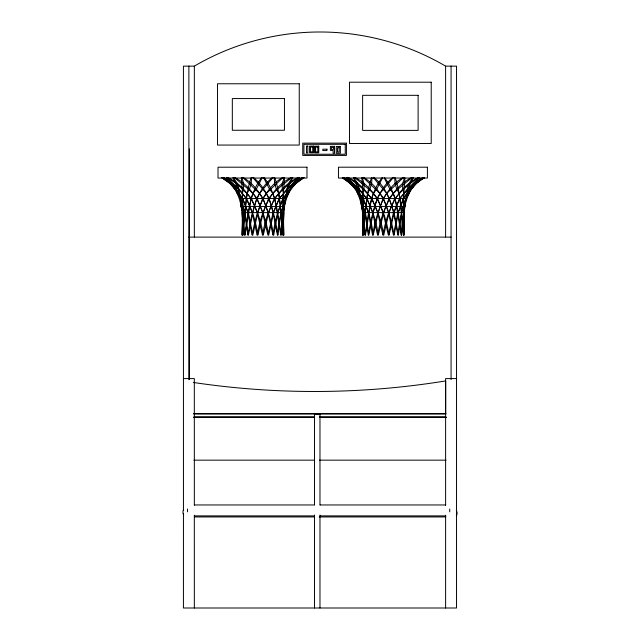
<?xml version="1.0" encoding="UTF-8"?>
<svg xmlns="http://www.w3.org/2000/svg" width="640" height="640" viewBox="0 0 640 640"><rect width="100%" height="100%" fill="white"/><g stroke="black" fill="none" stroke-linecap="round" stroke-linejoin="round"><path stroke-width="0.96" d="M274.792 177.848C281.208 196.216 280.432 216.08 282.984 235.144C283.976 215.768 282.872 195.064 292.832 177.648M395.224 177.848C401.632 196.208 400.864 216.08 403.416 235.144C404.408 215.768 403.304 195.064 413.264 177.648M251.552 177.848L251.208 183.328L249.544 188.944L247.104 193.432L244.648 212.616L242.648 235.144C243.064 214.944 243.04 189.632 223.216 177.848M371.976 177.848L371.632 183.328L369.968 188.944L367.536 193.432L365.072 212.608L363.08 235.144C363.496 214.944 363.472 189.632 343.648 177.848L355.88 188.944L363.464 198.536L368.32 212.608L372.584 235.144C376.464 213.976 382.832 189.552 402.76 177.712M264 177.488C276.832 193.632 277.848 215.664 281.184 235.144C282.424 221.136 283.544 207.032 286.904 193.432C286.232 187.568 288.864 182.056 292.536 177.648M384.432 177.488C397.256 193.632 398.28 215.664 401.608 235.144C402.856 221.136 403.976 207.032 407.328 193.432C406.664 187.568 409.296 182.056 412.96 177.648M284.496 177.848L283.112 198.536L283.792 235.144L282.792 198.536L283.512 193.432L282.264 188.944L282.288 183.328L284.056 177.848M404.928 177.848L403.544 198.536L404.224 235.144L403.224 198.536L403.944 193.432L402.688 188.944L402.72 183.328L404.488 177.848M263.72 177.848L269.4 188.944L272.848 193.432L274.76 198.536L280.808 235.144C282.72 215.016 282.992 189.776 302.608 177.848M384.152 177.848L389.824 188.944L393.28 193.432L395.184 198.536L401.24 235.144C403.144 215.016 403.424 189.776 423.04 177.848M251.032 177.848C244.872 196.256 245.392 216.064 242.84 235.144L242.032 212.616L283.792 212.616L283.176 235.144L281.184 212.616L278.72 193.432L276.288 188.944L274.624 183.328L274.28 177.848M371.464 177.848C365.296 196.248 365.816 216.064 363.272 235.144L362.464 212.608L404.224 212.608L403.608 235.144L401.608 212.608L399.152 193.432L396.712 188.944L395.048 183.328L394.704 177.848M262.104 177.848L256.432 188.944L252.976 193.432L251.072 198.536L245.016 235.144C241.8 216.136 243.44 196.904 241.328 177.848M382.536 177.848L376.856 188.944L373.408 193.432L371.496 198.536L365.448 235.144C362.224 216.136 363.872 196.904 361.76 177.848M261.824 177.488C248.912 193.576 247.952 215.656 244.648 235.144C242.232 221.304 243.208 207.272 242.312 193.432C244.312 188.392 243.968 182.768 241.768 177.848M382.256 177.488C369.424 193.632 368.408 215.664 365.072 235.144C362.664 221.296 363.64 207.272 362.744 193.432C364.744 188.392 364.4 182.768 362.2 177.848M273 177.488L259.528 193.432L256.616 198.536L252.792 212.616L248.408 235.144L245.016 212.616L242.576 206.432L238.064 188.944L232.992 177.648M393.432 177.488L379.952 193.432L377.048 198.536L373.224 212.608L368.84 235.144L365.448 212.608L363.008 206.432L358.488 188.944L353.424 177.648M291.12 188.944L296.056 183.328L302.688 177.848M411.552 188.944L416.488 183.328L423.112 177.848M299.256 177.488L279.048 198.536L273.672 212.616L268.672 235.144C264.824 213.016 256.192 188.344 234.616 177.592M419.688 177.488L399.48 198.536L394.104 212.608L389.104 235.144C385.248 213.016 376.616 188.336 355.04 177.592M299.224 177.352L286.92 188.944L279.504 198.536L273.032 212.616L267.96 235.144L262.544 212.616L257.232 198.536L252.976 193.432L248.08 188.944L234.392 177.712M419.648 177.352L407.352 188.944L399.928 198.536L393.464 212.608L388.392 235.144L382.976 212.608L377.664 198.536L373.408 193.432L368.504 188.944L354.824 177.712M283.192 177.352L266.304 193.432L262.592 198.536L257.864 212.616L252.792 235.144L248.408 212.616L245.448 206.432L242.712 198.536L231.736 183.328L226.568 177.488M403.624 177.352L386.728 193.432L383.024 198.536L378.296 212.608L373.224 235.144C371 213.592 362.472 192.648 347.032 177.352M272.704 177.352C255.264 191 251.64 214.824 247.888 235.144C244.808 215.064 243.208 191.552 226.608 177.352M393.136 177.352C375.688 190.992 372.072 214.824 368.32 235.144L365.072 212.608L359.352 193.432L359.336 188.944L357.616 183.328L353.72 177.648M291.432 177.712L277.752 188.944L272.848 193.432L268.592 198.536L263.28 212.616L257.864 235.144C254.576 212.624 245.44 188.024 223.432 177.592M411.864 177.712L398.176 188.944L393.28 193.432L389.024 198.536L383.712 212.608L378.296 235.144C375 212.624 365.864 188.024 343.864 177.592M282.328 177.712C262.408 189.552 256.04 213.976 252.152 235.144C248.84 221.168 248.368 204.936 238.928 193.432L238.904 188.944L237.184 183.328L233.296 177.648M303.992 177.712L296.056 183.328L290.376 188.944L282.792 198.536L277.936 212.616L273.672 235.144C269.792 213.976 263.424 189.552 243.496 177.712M298.112 177.712L289.992 183.328L283.456 188.944L274.208 198.536L268.672 212.616L263.28 235.144C259.624 212.544 250.024 187.904 227.824 177.592M418.544 177.712L410.424 183.328L403.888 188.944L394.64 198.536L389.104 212.608L383.712 235.144C380.048 212.544 370.456 187.896 348.256 177.592M303.928 177.712C283.032 188.88 275.856 213.32 273.032 235.144L267.96 212.616L263.232 198.536L259.528 193.432L242.632 177.352M302.576 177.592C292.888 181.112 290.288 190.768 285.344 198.536C281.48 210.464 279.24 222.664 277.936 235.144C274.184 214.824 270.568 191 253.12 177.352M423.008 177.592L414.52 183.328L403.224 198.536L398.368 212.608L394.104 235.144C390.216 213.976 383.848 189.552 363.928 177.712M291.216 177.592C269.64 188.344 261.008 213.016 257.152 235.144L252.152 212.616L246.776 198.536L238.064 188.944L231.736 183.328L223.248 177.592M411.64 177.592C390.064 188.336 381.432 213.016 377.584 235.144L372.584 212.608L367.208 198.536L347 177.488M302.392 177.592L293.24 183.328C284.032 199.088 278.856 216.688 277.416 235.144L273.032 212.616L269.208 198.536L266.304 193.432L252.824 177.488M422.824 177.592L413.664 183.328L403.544 198.536L400.808 206.432L397.848 212.608L393.464 235.144L388.392 212.608L383.664 198.536L379.952 193.432L363.064 177.352M298 177.592C275.8 187.904 266.208 212.544 262.544 235.144L257.152 212.616L251.616 198.536L242.368 188.944L235.832 183.328L227.712 177.712M418.432 177.592C396.232 187.896 386.632 212.544 382.976 235.144L377.584 212.608L372.048 198.536L362.8 188.944L356.264 183.328L348.144 177.712M183.448 513.24L183.424 608L456.536 608L456.536 66.136L445.608 66.136A248.232 248.232 0 0 0 194.344 66.136L183.424 66.136L183.448 510.248M239.776 198.536L286.056 198.536M360.2 198.536L406.48 198.536M223.144 177.848C231.12 183.024 236.344 190.272 240.48 198.536L241.088 206.432L284.736 206.432M343.68 177.592C353.368 181.112 355.968 190.768 360.912 198.536L361.52 206.432L405.168 206.432M188.88 237.12L451.072 237.12M183.448 378.584L194.32 378.584L194.344 505.272M456.536 378.584L445.608 378.584L445.608 505.272M193.464 413.688L445.688 413.688L445.688 380.92A819.112 819.112 0 0 1 193.352 382.456M193.872 413.904L446.088 413.904M193.872 417.048L314.496 417.048M319.48 417.048L446.088 417.048M193.872 417.232L314.496 417.232M319.48 417.232L446.088 417.232M193.872 417.376L314.496 417.376M319.48 417.376L446.088 417.376M193.872 460.16L314.496 460.16M319.48 460.16L446.088 460.16M194.504 504.96L314.136 504.96M320.12 504.96L445.728 504.96M194.504 515.888L314.136 515.888M320.12 515.888L445.728 515.888M194.632 516.944L314.264 516.944M319.248 516.944L445.856 516.944M221.904 177.712L230.064 183.328L235.888 188.944L237.168 193.432L240.648 198.536L241.088 206.432L242.648 212.616L242.032 235.144L242.84 212.616L241.088 206.432M221.832 177.712L229.768 183.328L234.704 188.944M373.552 177.352C391.568 190.832 393.984 214.744 397.848 235.144C400.792 214.4 403.712 188.64 424.424 177.712L416.192 183.328L410.368 188.944L409.088 193.432L405.608 198.536L401.608 212.608L398.368 235.144L394.104 212.608L389.024 198.536L386.728 193.432L373.256 177.488M355.136 188.944L350.2 183.328L342.264 177.712L350.488 183.328L356.312 188.944L357.6 193.432L361.072 198.536L361.52 206.432L363.08 212.608L362.464 235.144L363.272 212.608L361.52 206.432M451.072 66.136L451.072 379.648M449.72 509.016L449.72 511.84M445.608 66.136L445.608 236.976M445.608 515.24L445.608 608M319.976 505.048L319.976 414.088L314.52 414.088L314.52 505.048M319.976 515.04L319.976 608M314.52 515.04L314.52 608M194.344 66.136L194.344 236.976M194.32 515.24L194.344 608M189.4 148.864L189.4 379.608M188.88 66.136L188.88 379.648M187.528 509.016L187.528 511.84M183.664 514.944A5.464 5.464 0 0 1 183.664 509.488M456.336 510.52A5.464 5.464 0 0 1 456.336 515.976M431.224 82.208L349.504 82.208L349.504 143.496L431.224 143.496L431.224 82.208M299.248 83.768L217.528 83.768L217.528 145.056L299.248 145.056L299.248 83.768M418.112 95.32L362.616 95.32L362.616 130.392L418.112 130.392L418.112 95.32M284.448 98.568L232.328 98.568L232.328 130.256L284.448 130.256L284.448 98.568M346.432 143.136L302.736 143.136L302.736 155.424L346.432 155.424L346.432 143.136M345.248 144.312L303.92 144.312L303.92 154.24L345.248 154.24L345.248 144.312M307.816 146.064L306.456 146.064L306.456 152.888L307.816 152.888L307.816 146.064M313.672 146.112L309.576 146.112L309.576 152.744L313.672 152.744L313.672 146.112M318.752 146.168L314.656 146.168L314.656 152.8L318.752 152.8L318.752 146.168M334.496 146.344L330.392 146.344L330.392 150.44L333.128 150.44L333.128 153.176L334.496 153.176L334.496 146.344M340.352 146.488L336.256 146.488L336.256 153.12L340.352 153.12L340.352 146.488M312.736 147.048L310.512 147.048L310.512 151.808L312.736 151.808L312.736 147.048M317.824 147.096L315.584 147.096L315.584 151.864L317.824 151.864L317.824 147.096M333.456 147.384L331.432 147.384L331.432 149.408L333.456 149.408L333.456 147.384M339.144 147.696L337.464 147.696L337.464 151.912L339.144 151.912L339.144 147.696M326.936 149.184L322.832 149.184L322.832 150.552L326.936 150.552L326.936 149.184M306.976 167.2L218.016 167.2L218.016 178.048L306.976 178.048L306.976 167.2M427.408 167.2L338.448 167.2L338.448 178.048L427.408 178.048L427.408 167.2"/></g></svg>
